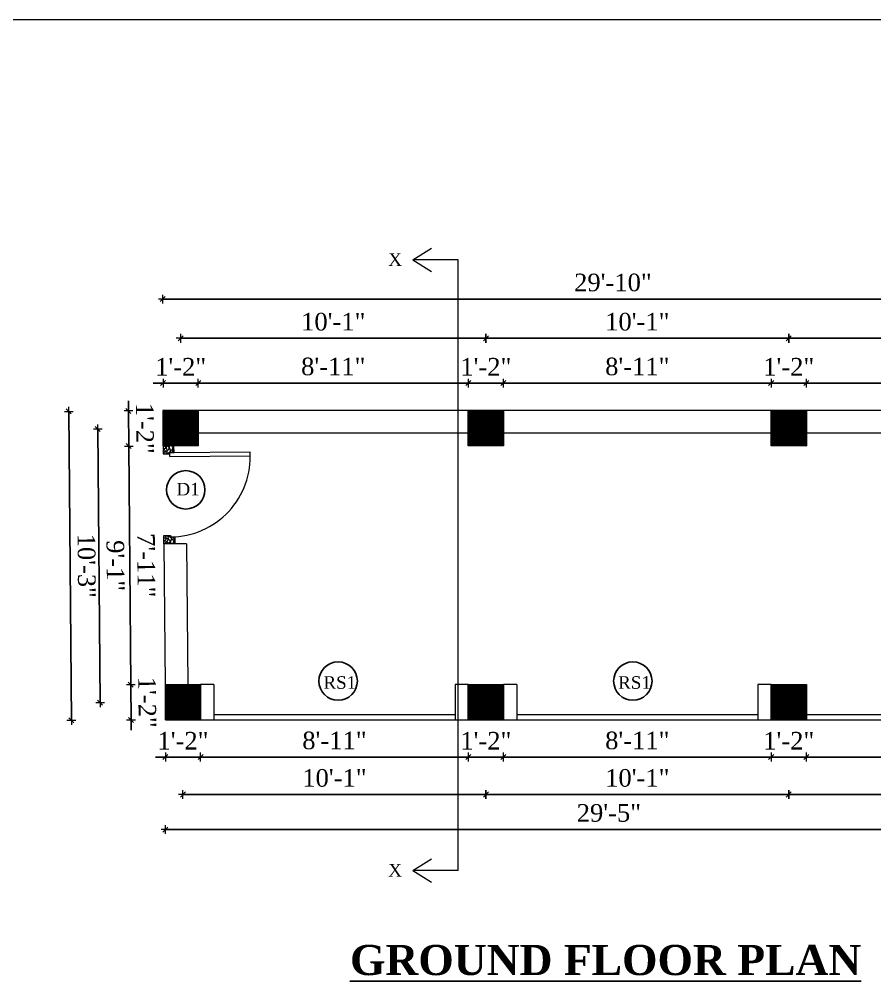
# Model space of a CAD drawing. Header units: inches. Extents: x 20273 to 74670, y -14357 to 735.
# Drawn here: x 44342.9 to 44683.2, y -2831.4 to -2446.2 of the extents above; entities that cross this region are included whole.
import ezdxf

# ---------------------------------------------------------------- set-up
doc = ezdxf.new("R2010")
doc.units = ezdxf.units.IN
doc.header["$LTSCALE"] = 5
doc.header["$MEASUREMENT"] = 0
for name, color, linetype, lineweight in [('A-WALL', 7, 'Continuous', 9), ('Dimension', 7, 'Continuous', 18), ('DOOR', 62, 'Continuous', 0), ('ele1', 21, 'Continuous', 20)]:
    doc.layers.add(name, color=color, linetype=linetype, lineweight=lineweight)
doc.layers.add('dim line', color=7, linetype='Continuous', lineweight=15, true_color=0xfab2b2)
doc.layers.add('TEXT', color=6, linetype='Continuous')
doc.layers.add('WALL', color=7, linetype='Continuous')
doc.styles.add('ordinary', font='times.ttf')
doc.dimstyles.new('Copy of 96', dxfattribs={"dimtxt": 7, "dimasz": 4, "dimexe": 0.5, "dimexo": 0.5, "dimgap": 3, "dimtad": 1, "dimdec": 1, "dimzin": 11, "dimdsep": 46, "dimlunit": 4, "dimtxsty": 'ordinary', "dimblk": 'OBLIQUE', "dimcen": 0.09, "dimse1": 1, "dimse2": 1, "dimclrt": 6, "dimazin": 0, "dimtfac": 1, "dimtdec": 1, "dimtix": 1, "dimtmove": 2, "dimatfit": 3, "dimldrblk": 'leader', "dimfxl": 0.5, "dimfxlon": 1, "dimtolj": 1, "dimtzin": 0, "dimarcsym": 0})
pattern_1 = [(45, (18280.62599, 1062.78291), (-0.08838834765, 0.08838834765), [])]

# ---------------------------------------------------------------- blocks, each defined once
blk = doc.blocks.new('A$C27B36B59')
at = {"layer": 'DOOR'}
for p, q in [((0, 4), (0, 0)), ((2.5, 4), (0, 4)), ((2.5, 2.5), (2.5, 4)), ((0, 0), (3, 0)), ((3, 2.5), (2.5, 2.5)), ((3, 0), (3, 2.5))]:
    blk.add_line(p, q, dxfattribs=at)
for centre, radius, start, end in [((-1.4, -0.54), 4.75, 22.1411, 72.838), ((1.34, 2.09), 1.64, 45.138, 144.8948), ((2.21, 0.3), 2.49, 83.3149, 152.658), ((0.13, 0.37), 2.05, 349.4875, 93.6805), ((1.96, -0.47), 2.01, 58.7447, 166.495), ((-0.06, 0.32), 1.13, 343.542, 86.947), ((2.08, -0.4), 1.17, 38.2816, 160.1519)]:
    blk.add_arc(centre, radius, start, end, dxfattribs=at)
blk = doc.blocks.new('D2')
at = {"layer": 'DOOR'}
for p, q in [((74473.95, 24047.59), (74473.95, 24018.09)), ((74473.95, 24047.59), (74475.45, 24047.59)), ((74475.45, 24047.59), (74475.45, 24018.13))]:
    blk.add_line(p, q, dxfattribs=at)
blk.add_arc((74473.95, 24047.59), 29.5, 180, 272.9146, dxfattribs=at)
at = {"layer": 'DOOR', "xscale": -1, "rotation": 180}
blk.add_blockref('A$C27B36B59', (74441.95, 24050.09), dxfattribs=at)
at = {"layer": 'DOOR', "rotation": 180}
blk.add_blockref('A$C27B36B59', (74477.95, 24050.09), dxfattribs=at)
blk = doc.blocks.new('oblique')
at = {"color": 0, "lineweight": -2}
blk.add_line((0.25, 0.25), (-0.25, -0.25), dxfattribs=at)
at = {"layer": 'dim line', "lineweight": 9}
for p, q in [((-0.4375, 0), (0.4375, 0)), ((0, 0.4375), (0, -0.4375))]:
    blk.add_line(p, q, dxfattribs=at)
blk = doc.blocks.new('*D559')
at = {"layer": 'A-WALL', "color": 0, "lineweight": -2, "ltscale": 50, "transparency": 16777216}
for p, q in [((44401.01, -2739.69), (44397.01, -2739.69)), ((44401.01, -2739.69), (44415.01, -2739.69)), ((44415.01, -2739.69), (44419.01, -2739.69))]:
    blk.add_line(p, q, dxfattribs=at)
at = {"layer": 'Defpoints', "color": 0, "ltscale": 50, "transparency": 16777216}
for p in [(44401.01, -2724.82), (44415.01, -2724.82), (44415.01, -2739.69)]:
    blk.add_point(p, dxfattribs=at)
at = {"layer": 'A-WALL', "color": 0, "lineweight": -2, "ltscale": 50, "transparency": 16777216, "xscale": 4, "yscale": 4, "zscale": 4}
blk.add_blockref('oblique', (44401.01, -2739.69), dxfattribs=at)
at = {"layer": 'A-WALL', "color": 0, "lineweight": -2, "ltscale": 50, "transparency": 16777216, "xscale": 4, "yscale": 4, "zscale": 4, "rotation": 180}
blk.add_blockref('oblique', (44415.01, -2739.69), dxfattribs=at)
at = {"layer": 'A-WALL', "color": 6, "ltscale": 50, "transparency": 16777216, "insert": (44408.01, -2733.19), "char_height": 7, "attachment_point": 5, "style": 'ordinary'}
blk.add_mtext('\\A1;1\'-2"', dxfattribs=at)
blk = doc.blocks.new('_OBLIQUE')
at = {"color": 0, "linetype": 'ByBlock'}
blk.add_line((-0.5, -0.5), (0.5, 0.5), dxfattribs=at)
blk = doc.blocks.new('leader')
at = {"layer": 'Dimension'}
for p, q in [((0, -4.328), (0, 4.328)), ((-4.424, 0), (4.424, 0))]:
    blk.add_line(p, q, dxfattribs=at)
blk = doc.blocks.new('*D560')
at = {"layer": 'A-WALL', "color": 0, "lineweight": -2, "ltscale": 5, "transparency": 16777216}
blk.add_line((44415.01, -2739.69), (44521.51, -2739.69), dxfattribs=at)
at = {"layer": 'Defpoints', "color": 0, "ltscale": 5, "transparency": 16777216}
for p in [(44415.01, -2724.82), (44521.51, -2724.82), (44521.51, -2739.69)]:
    blk.add_point(p, dxfattribs=at)
at = {"layer": 'A-WALL', "color": 0, "lineweight": -2, "ltscale": 5, "transparency": 16777216, "xscale": 4, "yscale": 4, "zscale": 4, "rotation": 180}
blk.add_blockref('oblique', (44415.01, -2739.69), dxfattribs=at)
at = {"layer": 'A-WALL', "color": 0, "lineweight": -2, "ltscale": 5, "transparency": 16777216, "xscale": 4, "yscale": 4, "zscale": 4}
blk.add_blockref('oblique', (44521.51, -2739.69), dxfattribs=at)
at = {"layer": 'A-WALL', "color": 6, "ltscale": 5, "transparency": 16777216, "insert": (44468.26, -2733.13), "char_height": 7, "attachment_point": 5, "style": 'ordinary'}
blk.add_mtext('\\A1;8\'-11"', dxfattribs=at)
blk = doc.blocks.new('*D561')
at = {"layer": 'A-WALL', "color": 0, "lineweight": -2, "ltscale": 5, "transparency": 16777216}
for p, q in [((44521.51, -2739.69), (44517.51, -2739.69)), ((44521.51, -2739.69), (44535.51, -2739.69)), ((44535.51, -2739.69), (44539.51, -2739.69))]:
    blk.add_line(p, q, dxfattribs=at)
at = {"layer": 'Defpoints', "color": 0, "ltscale": 5, "transparency": 16777216}
for p in [(44521.51, -2724.82), (44535.51, -2724.82), (44535.51, -2739.69)]:
    blk.add_point(p, dxfattribs=at)
at = {"layer": 'A-WALL', "color": 0, "lineweight": -2, "ltscale": 5, "transparency": 16777216, "xscale": 4, "yscale": 4, "zscale": 4}
blk.add_blockref('oblique', (44521.51, -2739.69), dxfattribs=at)
at = {"layer": 'A-WALL', "color": 0, "lineweight": -2, "ltscale": 5, "transparency": 16777216, "xscale": 4, "yscale": 4, "zscale": 4, "rotation": 180}
blk.add_blockref('oblique', (44535.51, -2739.69), dxfattribs=at)
at = {"layer": 'A-WALL', "color": 6, "ltscale": 5, "transparency": 16777216, "insert": (44528.51, -2733.19), "char_height": 7, "attachment_point": 5, "style": 'ordinary'}
blk.add_mtext('\\A1;1\'-2"', dxfattribs=at)
blk = doc.blocks.new('*D562')
at = {"layer": 'A-WALL', "color": 0, "lineweight": -2, "ltscale": 5, "transparency": 16777216}
blk.add_line((44535.51, -2739.69), (44642.01, -2739.69), dxfattribs=at)
at = {"layer": 'Defpoints', "color": 0, "ltscale": 5, "transparency": 16777216}
for p in [(44535.51, -2724.82), (44642.01, -2724.82), (44642.01, -2739.69)]:
    blk.add_point(p, dxfattribs=at)
at = {"layer": 'A-WALL', "color": 0, "lineweight": -2, "ltscale": 5, "transparency": 16777216, "xscale": 4, "yscale": 4, "zscale": 4, "rotation": 180}
blk.add_blockref('oblique', (44535.51, -2739.69), dxfattribs=at)
at = {"layer": 'A-WALL', "color": 0, "lineweight": -2, "ltscale": 5, "transparency": 16777216, "xscale": 4, "yscale": 4, "zscale": 4}
blk.add_blockref('oblique', (44642.01, -2739.69), dxfattribs=at)
at = {"layer": 'A-WALL', "color": 6, "ltscale": 5, "transparency": 16777216, "insert": (44588.76, -2733.13), "char_height": 7, "attachment_point": 5, "style": 'ordinary'}
blk.add_mtext('\\A1;8\'-11"', dxfattribs=at)
blk = doc.blocks.new('*D563')
at = {"layer": 'A-WALL', "color": 0, "lineweight": -2, "ltscale": 5, "transparency": 16777216}
for p, q in [((44642.01, -2739.69), (44638.01, -2739.69)), ((44642.01, -2739.69), (44656.01, -2739.69)), ((44656.01, -2739.69), (44660.01, -2739.69))]:
    blk.add_line(p, q, dxfattribs=at)
at = {"layer": 'Defpoints', "color": 0, "ltscale": 5, "transparency": 16777216}
for p in [(44642.01, -2724.82), (44656.01, -2724.82), (44656.01, -2739.69)]:
    blk.add_point(p, dxfattribs=at)
at = {"layer": 'A-WALL', "color": 0, "lineweight": -2, "ltscale": 5, "transparency": 16777216, "xscale": 4, "yscale": 4, "zscale": 4}
blk.add_blockref('oblique', (44642.01, -2739.69), dxfattribs=at)
at = {"layer": 'A-WALL', "color": 0, "lineweight": -2, "ltscale": 5, "transparency": 16777216, "xscale": 4, "yscale": 4, "zscale": 4, "rotation": 180}
blk.add_blockref('oblique', (44656.01, -2739.69), dxfattribs=at)
at = {"layer": 'A-WALL', "color": 6, "ltscale": 5, "transparency": 16777216, "insert": (44649.01, -2733.19), "char_height": 7, "attachment_point": 5, "style": 'ordinary'}
blk.add_mtext('\\A1;1\'-2"', dxfattribs=at)
blk = doc.blocks.new('*D564')
at = {"layer": 'A-WALL', "color": 0, "lineweight": -2, "ltscale": 5, "transparency": 16777216}
blk.add_line((44656.01, -2739.69), (44739.88, -2739.69), dxfattribs=at)
at = {"layer": 'Defpoints', "color": 0, "ltscale": 5, "transparency": 16777216}
for p in [(44656.01, -2724.82), (44739.88, -2724.82), (44739.88, -2739.69)]:
    blk.add_point(p, dxfattribs=at)
at = {"layer": 'A-WALL', "color": 0, "lineweight": -2, "ltscale": 5, "transparency": 16777216, "xscale": 4, "yscale": 4, "zscale": 4, "rotation": 180}
blk.add_blockref('oblique', (44656.01, -2739.69), dxfattribs=at)
at = {"layer": 'A-WALL', "color": 0, "lineweight": -2, "ltscale": 5, "transparency": 16777216, "xscale": 4, "yscale": 4, "zscale": 4}
blk.add_blockref('oblique', (44739.88, -2739.69), dxfattribs=at)
at = {"layer": 'A-WALL', "color": 6, "ltscale": 5, "transparency": 16777216, "insert": (44697.95, -2733.12), "char_height": 7, "attachment_point": 5, "style": 'ordinary'}
blk.add_mtext('\\A1;7\'-0"', dxfattribs=at)
blk = doc.blocks.new('*D566')
at = {"layer": 'A-WALL', "color": 0, "lineweight": -2, "ltscale": 5, "transparency": 16777216}
blk.add_line((44408.01, -2754.59), (44528.51, -2754.59), dxfattribs=at)
at = {"layer": 'Defpoints', "color": 0, "ltscale": 5, "transparency": 16777216}
for p in [(44408.01, -2717.82), (44528.51, -2717.82), (44528.51, -2754.59)]:
    blk.add_point(p, dxfattribs=at)
at = {"layer": 'A-WALL', "color": 0, "lineweight": -2, "ltscale": 5, "transparency": 16777216, "xscale": 4, "yscale": 4, "zscale": 4, "rotation": 180}
blk.add_blockref('oblique', (44408.01, -2754.59), dxfattribs=at)
at = {"layer": 'A-WALL', "color": 0, "lineweight": -2, "ltscale": 5, "transparency": 16777216, "xscale": 4, "yscale": 4, "zscale": 4}
blk.add_blockref('oblique', (44528.51, -2754.59), dxfattribs=at)
at = {"layer": 'A-WALL', "color": 6, "ltscale": 5, "transparency": 16777216, "insert": (44468.26, -2748.03), "char_height": 7, "attachment_point": 5, "style": 'ordinary'}
blk.add_mtext('\\A1;10\'-1"', dxfattribs=at)
blk = doc.blocks.new('*D567')
at = {"layer": 'A-WALL', "color": 0, "lineweight": -2, "ltscale": 5, "transparency": 16777216}
blk.add_line((44528.51, -2754.59), (44649.01, -2754.59), dxfattribs=at)
at = {"layer": 'Defpoints', "color": 0, "ltscale": 5, "transparency": 16777216}
for p in [(44528.51, -2717.82), (44649.01, -2717.82), (44649.01, -2754.59)]:
    blk.add_point(p, dxfattribs=at)
at = {"layer": 'A-WALL', "color": 0, "lineweight": -2, "ltscale": 5, "transparency": 16777216, "xscale": 4, "yscale": 4, "zscale": 4, "rotation": 180}
blk.add_blockref('oblique', (44528.51, -2754.59), dxfattribs=at)
at = {"layer": 'A-WALL', "color": 0, "lineweight": -2, "ltscale": 5, "transparency": 16777216, "xscale": 4, "yscale": 4, "zscale": 4}
blk.add_blockref('oblique', (44649.01, -2754.59), dxfattribs=at)
at = {"layer": 'A-WALL', "color": 6, "ltscale": 5, "transparency": 16777216, "insert": (44588.76, -2748.03), "char_height": 7, "attachment_point": 5, "style": 'ordinary'}
blk.add_mtext('\\A1;10\'-1"', dxfattribs=at)
blk = doc.blocks.new('*D568')
at = {"layer": 'A-WALL', "color": 0, "lineweight": -2, "ltscale": 5, "transparency": 16777216}
blk.add_line((44649.01, -2754.59), (44746.88, -2754.59), dxfattribs=at)
at = {"layer": 'Defpoints', "color": 0, "ltscale": 5, "transparency": 16777216}
for p in [(44649.01, -2717.82), (44746.88, -2717.82), (44746.88, -2754.59)]:
    blk.add_point(p, dxfattribs=at)
at = {"layer": 'A-WALL', "color": 0, "lineweight": -2, "ltscale": 5, "transparency": 16777216, "xscale": 4, "yscale": 4, "zscale": 4, "rotation": 180}
blk.add_blockref('oblique', (44649.01, -2754.59), dxfattribs=at)
at = {"layer": 'A-WALL', "color": 0, "lineweight": -2, "ltscale": 5, "transparency": 16777216, "xscale": 4, "yscale": 4, "zscale": 4}
blk.add_blockref('oblique', (44746.88, -2754.59), dxfattribs=at)
at = {"layer": 'A-WALL', "color": 6, "ltscale": 5, "transparency": 16777216, "insert": (44697.95, -2748.03), "char_height": 7, "attachment_point": 5, "style": 'ordinary'}
blk.add_mtext('\\A1;8\'-2"', dxfattribs=at)
blk = doc.blocks.new('*D529')
at = {"layer": 'A-WALL', "color": 0, "lineweight": -2, "ltscale": 5, "transparency": 16777216}
blk.add_line((44401.01, -2768.53), (44753.88, -2768.53), dxfattribs=at)
at = {"layer": 'Defpoints', "color": 0, "ltscale": 5, "transparency": 16777216}
for p in [(44401.01, -2724.82), (44753.88, -2724.82), (44753.88, -2768.53)]:
    blk.add_point(p, dxfattribs=at)
at = {"layer": 'A-WALL', "color": 0, "lineweight": -2, "ltscale": 5, "transparency": 16777216, "xscale": 4, "yscale": 4, "zscale": 4, "rotation": 180}
blk.add_blockref('oblique', (44401.01, -2768.53), dxfattribs=at)
at = {"layer": 'A-WALL', "color": 0, "lineweight": -2, "ltscale": 5, "transparency": 16777216, "xscale": 4, "yscale": 4, "zscale": 4}
blk.add_blockref('oblique', (44753.88, -2768.53), dxfattribs=at)
at = {"layer": 'A-WALL', "color": 6, "ltscale": 5, "transparency": 16777216, "insert": (44577.45, -2761.96), "char_height": 7, "attachment_point": 5, "style": 'ordinary'}
blk.add_mtext('\\A1;29\'-5"', dxfattribs=at)
blk = doc.blocks.new('*D530')
at = {"layer": 'A-WALL', "color": 0, "lineweight": -2, "ltscale": 50, "transparency": 16777216}
blk.add_line((44363.61, -2725.14), (44362.57, -2602.15), dxfattribs=at)
at = {"layer": 'Defpoints', "color": 0, "ltscale": 50, "transparency": 16777216}
for p in [(44362.57, -2602.15), (44399.97, -2601.83), (44401.01, -2724.82)]:
    blk.add_point(p, dxfattribs=at)
at = {"layer": 'A-WALL', "color": 0, "lineweight": -2, "ltscale": 50, "transparency": 16777216, "xscale": 4, "yscale": 4, "zscale": 4}
for p, rotation in [((44362.57, -2602.15), 90.48576269129444), ((44363.61, -2725.14), 270.4857626912944)]:
    blk.add_blockref('oblique', p, dxfattribs=dict(at, rotation=rotation))
at = {"layer": 'A-WALL', "color": 6, "ltscale": 50, "transparency": 16777216, "insert": (44369.65, -2663.58), "char_height": 7, "attachment_point": 5, "rotation": 270.4858, "style": 'ordinary'}
blk.add_mtext('\\A1;10\'-3"', dxfattribs=at)
blk = doc.blocks.new('*D569')
at = {"layer": 'A-WALL', "color": 0, "lineweight": -2, "ltscale": 5, "transparency": 16777216}
blk.add_line((44387.23, -2710.93), (44386.43, -2615.94), dxfattribs=at)
at = {"layer": 'Defpoints', "color": 0, "ltscale": 5, "transparency": 16777216}
for p in [(44400.09, -2615.83), (44386.43, -2615.94), (44400.9, -2710.82)]:
    blk.add_point(p, dxfattribs=at)
at = {"layer": 'A-WALL', "color": 0, "lineweight": -2, "ltscale": 5, "transparency": 16777216, "xscale": 4, "yscale": 4, "zscale": 4}
for p, rotation in [((44386.43, -2615.94), 90.48576269118195), ((44387.23, -2710.93), 270.4857626911819)]:
    blk.add_blockref('oblique', p, dxfattribs=dict(at, rotation=rotation))
at = {"layer": 'A-WALL', "color": 6, "ltscale": 5, "transparency": 16777216, "insert": (44393.4, -2663.38), "char_height": 7, "attachment_point": 5, "rotation": 270.4858, "style": 'ordinary'}
blk.add_mtext('\\A1;7\'-11"', dxfattribs=at)
blk = doc.blocks.new('*D531')
at = {"layer": 'A-WALL', "color": 0, "lineweight": -2, "ltscale": 5, "transparency": 16777216}
blk.add_line((44375.02, -2718.1), (44374.09, -2609.11), dxfattribs=at)
at = {"layer": 'Defpoints', "color": 0, "ltscale": 5, "transparency": 16777216}
for p in [(44374.09, -2609.11), (44407.09, -2608.83), (44408.01, -2717.82)]:
    blk.add_point(p, dxfattribs=at)
at = {"layer": 'A-WALL', "color": 0, "lineweight": -2, "ltscale": 5, "transparency": 16777216, "xscale": 4, "yscale": 4, "zscale": 4}
for p, rotation in [((44374.09, -2609.11), 90.48576269118195), ((44375.02, -2718.1), 270.4857626911819)]:
    blk.add_blockref('oblique', p, dxfattribs=dict(at, rotation=rotation))
at = {"layer": 'A-WALL', "color": 6, "ltscale": 5, "transparency": 16777216, "insert": (44381.13, -2663.55), "char_height": 7, "attachment_point": 5, "rotation": 270.4858, "style": 'ordinary'}
blk.add_mtext('\\A1;9\'-1"', dxfattribs=at)
blk = doc.blocks.new('*D570')
at = {"layer": 'A-WALL', "color": 0, "lineweight": -2, "ltscale": 5, "transparency": 16777216}
for p, q in [((44386.31, -2601.94), (44386.28, -2597.94)), ((44386.43, -2615.94), (44386.31, -2601.94)), ((44386.43, -2615.94), (44386.46, -2619.94))]:
    blk.add_line(p, q, dxfattribs=at)
at = {"layer": 'Defpoints', "color": 0, "ltscale": 5, "transparency": 16777216}
for p in [(44386.31, -2601.94), (44399.97, -2601.83), (44400.09, -2615.83)]:
    blk.add_point(p, dxfattribs=at)
at = {"layer": 'A-WALL', "color": 0, "lineweight": -2, "ltscale": 5, "transparency": 16777216, "xscale": 4, "yscale": 4, "zscale": 4}
for p, rotation in [((44386.31, -2601.94), 270.4857626911819), ((44386.43, -2615.94), 90.48576269118195)]:
    blk.add_blockref('oblique', p, dxfattribs=dict(at, rotation=rotation))
at = {"layer": 'A-WALL', "color": 6, "ltscale": 5, "transparency": 16777216, "insert": (44392.87, -2608.89), "char_height": 7, "attachment_point": 5, "rotation": 270.4858, "style": 'ordinary'}
blk.add_mtext('\\A1;1\'-2"', dxfattribs=at)
blk = doc.blocks.new('*D571')
at = {"layer": 'A-WALL', "color": 0, "lineweight": -2, "ltscale": 5, "transparency": 16777216}
for p, q in [((44387.23, -2710.93), (44387.2, -2706.93)), ((44387.23, -2710.93), (44387.35, -2724.93)), ((44387.35, -2724.93), (44387.39, -2728.93))]:
    blk.add_line(p, q, dxfattribs=at)
at = {"layer": 'Defpoints', "color": 0, "ltscale": 5, "transparency": 16777216}
for p in [(44400.9, -2710.82), (44387.35, -2724.93), (44401.01, -2724.82)]:
    blk.add_point(p, dxfattribs=at)
at = {"layer": 'A-WALL', "color": 0, "lineweight": -2, "ltscale": 5, "transparency": 16777216, "xscale": 4, "yscale": 4, "zscale": 4}
for p, rotation in [((44387.23, -2710.93), 270.4857626911819), ((44387.35, -2724.93), 90.48576269118195)]:
    blk.add_blockref('oblique', p, dxfattribs=dict(at, rotation=rotation))
at = {"layer": 'A-WALL', "color": 6, "ltscale": 5, "transparency": 16777216, "insert": (44393.79, -2717.88), "char_height": 7, "attachment_point": 5, "rotation": 270.4858, "style": 'ordinary'}
blk.add_mtext('\\A1;1\'-2"', dxfattribs=at)
blk = doc.blocks.new('*D572')
at = {"layer": 'A-WALL', "color": 0, "lineweight": -2, "ltscale": 5, "transparency": 16777216}
for p, q in [((44400.09, -2590.89), (44396.09, -2590.89)), ((44400.09, -2590.89), (44414.09, -2590.89)), ((44414.09, -2590.89), (44418.09, -2590.89))]:
    blk.add_line(p, q, dxfattribs=at)
at = {"layer": 'Defpoints', "color": 0, "ltscale": 5, "transparency": 16777216}
for p in [(44414.09, -2590.89), (44400.09, -2601.83), (44414.09, -2601.83)]:
    blk.add_point(p, dxfattribs=at)
at = {"layer": 'A-WALL', "color": 0, "lineweight": -2, "ltscale": 5, "transparency": 16777216, "xscale": 4, "yscale": 4, "zscale": 4}
blk.add_blockref('oblique', (44400.09, -2590.89), dxfattribs=at)
at = {"layer": 'A-WALL', "color": 0, "lineweight": -2, "ltscale": 5, "transparency": 16777216, "xscale": 4, "yscale": 4, "zscale": 4, "rotation": 180}
blk.add_blockref('oblique', (44414.09, -2590.89), dxfattribs=at)
at = {"layer": 'A-WALL', "color": 6, "ltscale": 5, "transparency": 16777216, "insert": (44407.09, -2584.39), "char_height": 7, "attachment_point": 5, "style": 'ordinary'}
blk.add_mtext('\\A1;1\'-2"', dxfattribs=at)
blk = doc.blocks.new('*D573')
at = {"layer": 'A-WALL', "color": 0, "lineweight": -2, "ltscale": 5, "transparency": 16777216}
blk.add_line((44414.09, -2590.89), (44521.51, -2590.89), dxfattribs=at)
at = {"layer": 'Defpoints', "color": 0, "ltscale": 5, "transparency": 16777216}
for p in [(44521.51, -2590.89), (44414.09, -2601.83), (44521.51, -2601.83)]:
    blk.add_point(p, dxfattribs=at)
at = {"layer": 'A-WALL', "color": 0, "lineweight": -2, "ltscale": 5, "transparency": 16777216, "xscale": 4, "yscale": 4, "zscale": 4, "rotation": 180}
blk.add_blockref('oblique', (44414.09, -2590.89), dxfattribs=at)
at = {"layer": 'A-WALL', "color": 0, "lineweight": -2, "ltscale": 5, "transparency": 16777216, "xscale": 4, "yscale": 4, "zscale": 4}
blk.add_blockref('oblique', (44521.51, -2590.89), dxfattribs=at)
at = {"layer": 'A-WALL', "color": 6, "ltscale": 5, "transparency": 16777216, "insert": (44467.8, -2584.33), "char_height": 7, "attachment_point": 5, "style": 'ordinary'}
blk.add_mtext('\\A1;8\'-11"', dxfattribs=at)
blk = doc.blocks.new('*D574')
at = {"layer": 'A-WALL', "color": 0, "lineweight": -2, "ltscale": 5, "transparency": 16777216}
for p, q in [((44521.51, -2590.89), (44517.51, -2590.89)), ((44521.51, -2590.89), (44535.51, -2590.89)), ((44535.51, -2590.89), (44539.51, -2590.89))]:
    blk.add_line(p, q, dxfattribs=at)
at = {"layer": 'Defpoints', "color": 0, "ltscale": 5, "transparency": 16777216}
for p in [(44535.51, -2590.89), (44521.51, -2601.83), (44535.51, -2601.83)]:
    blk.add_point(p, dxfattribs=at)
at = {"layer": 'A-WALL', "color": 0, "lineweight": -2, "ltscale": 5, "transparency": 16777216, "xscale": 4, "yscale": 4, "zscale": 4}
blk.add_blockref('oblique', (44521.51, -2590.89), dxfattribs=at)
at = {"layer": 'A-WALL', "color": 0, "lineweight": -2, "ltscale": 5, "transparency": 16777216, "xscale": 4, "yscale": 4, "zscale": 4, "rotation": 180}
blk.add_blockref('oblique', (44535.51, -2590.89), dxfattribs=at)
at = {"layer": 'A-WALL', "color": 6, "ltscale": 5, "transparency": 16777216, "insert": (44528.51, -2584.39), "char_height": 7, "attachment_point": 5, "style": 'ordinary'}
blk.add_mtext('\\A1;1\'-2"', dxfattribs=at)
blk = doc.blocks.new('*D575')
at = {"layer": 'A-WALL', "color": 0, "lineweight": -2, "ltscale": 5, "transparency": 16777216}
blk.add_line((44535.51, -2590.89), (44642.01, -2590.89), dxfattribs=at)
at = {"layer": 'Defpoints', "color": 0, "ltscale": 5, "transparency": 16777216}
for p in [(44642.01, -2590.89), (44535.51, -2601.83), (44642.01, -2601.83)]:
    blk.add_point(p, dxfattribs=at)
at = {"layer": 'A-WALL', "color": 0, "lineweight": -2, "ltscale": 5, "transparency": 16777216, "xscale": 4, "yscale": 4, "zscale": 4, "rotation": 180}
blk.add_blockref('oblique', (44535.51, -2590.89), dxfattribs=at)
at = {"layer": 'A-WALL', "color": 0, "lineweight": -2, "ltscale": 5, "transparency": 16777216, "xscale": 4, "yscale": 4, "zscale": 4}
blk.add_blockref('oblique', (44642.01, -2590.89), dxfattribs=at)
at = {"layer": 'A-WALL', "color": 6, "ltscale": 5, "transparency": 16777216, "insert": (44588.76, -2584.33), "char_height": 7, "attachment_point": 5, "style": 'ordinary'}
blk.add_mtext('\\A1;8\'-11"', dxfattribs=at)
blk = doc.blocks.new('*D576')
at = {"layer": 'A-WALL', "color": 0, "lineweight": -2, "ltscale": 5, "transparency": 16777216}
for p, q in [((44642.01, -2590.89), (44638.01, -2590.89)), ((44642.01, -2590.89), (44656.01, -2590.89)), ((44656.01, -2590.89), (44660.01, -2590.89))]:
    blk.add_line(p, q, dxfattribs=at)
at = {"layer": 'Defpoints', "color": 0, "ltscale": 5, "transparency": 16777216}
for p in [(44656.01, -2590.89), (44642.01, -2601.83), (44656.01, -2601.83)]:
    blk.add_point(p, dxfattribs=at)
at = {"layer": 'A-WALL', "color": 0, "lineweight": -2, "ltscale": 5, "transparency": 16777216, "xscale": 4, "yscale": 4, "zscale": 4}
blk.add_blockref('oblique', (44642.01, -2590.89), dxfattribs=at)
at = {"layer": 'A-WALL', "color": 0, "lineweight": -2, "ltscale": 5, "transparency": 16777216, "xscale": 4, "yscale": 4, "zscale": 4, "rotation": 180}
blk.add_blockref('oblique', (44656.01, -2590.89), dxfattribs=at)
at = {"layer": 'A-WALL', "color": 6, "ltscale": 5, "transparency": 16777216, "insert": (44649.01, -2584.39), "char_height": 7, "attachment_point": 5, "style": 'ordinary'}
blk.add_mtext('\\A1;1\'-2"', dxfattribs=at)
blk = doc.blocks.new('*D577')
at = {"layer": 'A-WALL', "color": 0, "lineweight": -2, "ltscale": 5, "transparency": 16777216}
blk.add_line((44656.01, -2590.89), (44744.14, -2590.89), dxfattribs=at)
at = {"layer": 'Defpoints', "color": 0, "ltscale": 5, "transparency": 16777216}
for p in [(44744.14, -2590.89), (44656.01, -2601.83), (44744.14, -2601.83)]:
    blk.add_point(p, dxfattribs=at)
at = {"layer": 'A-WALL', "color": 0, "lineweight": -2, "ltscale": 5, "transparency": 16777216, "xscale": 4, "yscale": 4, "zscale": 4, "rotation": 180}
blk.add_blockref('oblique', (44656.01, -2590.89), dxfattribs=at)
at = {"layer": 'A-WALL', "color": 0, "lineweight": -2, "ltscale": 5, "transparency": 16777216, "xscale": 4, "yscale": 4, "zscale": 4}
blk.add_blockref('oblique', (44744.14, -2590.89), dxfattribs=at)
at = {"layer": 'A-WALL', "color": 6, "ltscale": 5, "transparency": 16777216, "insert": (44700.08, -2584.32), "char_height": 7, "attachment_point": 5, "style": 'ordinary'}
blk.add_mtext('\\A1;7\'-4"', dxfattribs=at)
blk = doc.blocks.new('*D581')
at = {"layer": 'A-WALL', "color": 0, "lineweight": -2, "ltscale": 5, "transparency": 16777216}
blk.add_line((44407.09, -2573.07), (44528.51, -2573.07), dxfattribs=at)
at = {"layer": 'Defpoints', "color": 0, "ltscale": 5, "transparency": 16777216}
for p in [(44528.51, -2573.07), (44407.09, -2608.83), (44528.51, -2608.83)]:
    blk.add_point(p, dxfattribs=at)
at = {"layer": 'A-WALL', "color": 0, "lineweight": -2, "ltscale": 5, "transparency": 16777216, "xscale": 4, "yscale": 4, "zscale": 4, "rotation": 180}
blk.add_blockref('oblique', (44407.09, -2573.07), dxfattribs=at)
at = {"layer": 'A-WALL', "color": 0, "lineweight": -2, "ltscale": 5, "transparency": 16777216, "xscale": 4, "yscale": 4, "zscale": 4}
blk.add_blockref('oblique', (44528.51, -2573.07), dxfattribs=at)
at = {"layer": 'A-WALL', "color": 6, "ltscale": 5, "transparency": 16777216, "insert": (44467.8, -2566.51), "char_height": 7, "attachment_point": 5, "style": 'ordinary'}
blk.add_mtext('\\A1;10\'-1"', dxfattribs=at)
blk = doc.blocks.new('*D582')
at = {"layer": 'A-WALL', "color": 0, "lineweight": -2, "ltscale": 5, "transparency": 16777216}
blk.add_line((44528.51, -2573.07), (44649.01, -2573.07), dxfattribs=at)
at = {"layer": 'Defpoints', "color": 0, "ltscale": 5, "transparency": 16777216}
for p in [(44649.01, -2573.07), (44528.51, -2608.83), (44649.01, -2608.83)]:
    blk.add_point(p, dxfattribs=at)
at = {"layer": 'A-WALL', "color": 0, "lineweight": -2, "ltscale": 5, "transparency": 16777216, "xscale": 4, "yscale": 4, "zscale": 4, "rotation": 180}
blk.add_blockref('oblique', (44528.51, -2573.07), dxfattribs=at)
at = {"layer": 'A-WALL', "color": 0, "lineweight": -2, "ltscale": 5, "transparency": 16777216, "xscale": 4, "yscale": 4, "zscale": 4}
blk.add_blockref('oblique', (44649.01, -2573.07), dxfattribs=at)
at = {"layer": 'A-WALL', "color": 6, "ltscale": 5, "transparency": 16777216, "insert": (44588.76, -2566.51), "char_height": 7, "attachment_point": 5, "style": 'ordinary'}
blk.add_mtext('\\A1;10\'-1"', dxfattribs=at)
blk = doc.blocks.new('*D583')
at = {"layer": 'A-WALL', "color": 0, "lineweight": -2, "ltscale": 5, "transparency": 16777216}
blk.add_line((44649.01, -2573.07), (44751.14, -2573.07), dxfattribs=at)
at = {"layer": 'Defpoints', "color": 0, "ltscale": 5, "transparency": 16777216}
for p in [(44751.14, -2573.07), (44649.01, -2608.83), (44751.14, -2608.83)]:
    blk.add_point(p, dxfattribs=at)
at = {"layer": 'A-WALL', "color": 0, "lineweight": -2, "ltscale": 5, "transparency": 16777216, "xscale": 4, "yscale": 4, "zscale": 4, "rotation": 180}
blk.add_blockref('oblique', (44649.01, -2573.07), dxfattribs=at)
at = {"layer": 'A-WALL', "color": 0, "lineweight": -2, "ltscale": 5, "transparency": 16777216, "xscale": 4, "yscale": 4, "zscale": 4}
blk.add_blockref('oblique', (44751.14, -2573.07), dxfattribs=at)
at = {"layer": 'A-WALL', "color": 6, "ltscale": 5, "transparency": 16777216, "insert": (44700.08, -2566.51), "char_height": 7, "attachment_point": 5, "style": 'ordinary'}
blk.add_mtext('\\A1;8\'-6"', dxfattribs=at)
blk = doc.blocks.new('*D532')
at = {"layer": 'A-WALL', "color": 0, "lineweight": -2, "ltscale": 5, "transparency": 16777216}
blk.add_line((44399.97, -2557.47), (44758.14, -2557.47), dxfattribs=at)
at = {"layer": 'Defpoints', "color": 0, "ltscale": 5, "transparency": 16777216}
for p in [(44758.14, -2557.47), (44399.97, -2601.83), (44758.14, -2601.83)]:
    blk.add_point(p, dxfattribs=at)
at = {"layer": 'A-WALL', "color": 0, "lineweight": -2, "ltscale": 5, "transparency": 16777216, "xscale": 4, "yscale": 4, "zscale": 4, "rotation": 180}
blk.add_blockref('oblique', (44399.97, -2557.47), dxfattribs=at)
at = {"layer": 'A-WALL', "color": 0, "lineweight": -2, "ltscale": 5, "transparency": 16777216, "xscale": 4, "yscale": 4, "zscale": 4}
blk.add_blockref('oblique', (44758.14, -2557.47), dxfattribs=at)
at = {"layer": 'A-WALL', "color": 6, "ltscale": 5, "transparency": 16777216, "insert": (44579.05, -2550.9), "char_height": 7, "attachment_point": 5, "style": 'ordinary'}
blk.add_mtext('\\A1;29\'-10"', dxfattribs=at)

msp = doc.modelspace()

# ---------------------------------------------------------------- hatches: boundary and pattern name
at = {"layer": 'A-WALL', "ltscale": 5}
h = msp.add_hatch(dxfattribs=at)
h.set_pattern_fill('ANSI31', color=256)
h.set_pattern_definition(pattern_1)
h.paths.add_polyline_path([(44414.09, -2615.83), (44414.09, -2601.83), (44400.09, -2601.83), (44400.09, -2615.83)])
h = msp.add_hatch(dxfattribs=at)
h.set_pattern_fill('ANSI31', color=256)
h.set_pattern_definition(pattern_1)
h.paths.add_polyline_path([(44535.51, -2615.83), (44535.51, -2601.83), (44521.51, -2601.83), (44521.51, -2615.83)])
h = msp.add_hatch(dxfattribs=at)
h.set_pattern_fill('ANSI31', color=256)
h.set_pattern_definition(pattern_1)
h.paths.add_polyline_path([(44656.01, -2615.83), (44656.01, -2601.83), (44642.01, -2601.83), (44642.01, -2615.83)])
h = msp.add_hatch(dxfattribs=at)
h.set_pattern_fill('ANSI31', color=256)
h.set_pattern_definition(pattern_1)
h.paths.add_polyline_path([(44415.01, -2724.82), (44415.01, -2710.82), (44401.01, -2710.82), (44401.01, -2724.82)])
h = msp.add_hatch(dxfattribs=at)
h.set_pattern_fill('ANSI31', color=256)
h.set_pattern_definition(pattern_1)
h.paths.add_polyline_path([(44535.51, -2724.82), (44535.51, -2710.82), (44521.51, -2710.82), (44521.51, -2724.82)])
h = msp.add_hatch(dxfattribs=at)
h.set_pattern_fill('ANSI31', color=256)
h.set_pattern_definition(pattern_1)
h.paths.add_polyline_path([(44642.01, -2724.82), (44656.01, -2724.82), (44656.01, -2710.82), (44642.01, -2710.82)])

# ---------------------------------------------------------------- linework, layer by layer
for p, q in [((44499.46, -2541.83), (44506.89, -2537.15)), ((44517.46, -2541.83), (44499.46, -2541.83)), ((44499.46, -2541.83), (44506.89, -2546.51)), ((44517.46, -2784.82), (44517.46, -2541.83)), ((44521.51, -2610.83), (44414.09, -2610.83)), ((44642.01, -2610.83), (44535.51, -2610.83)), ((44744.14, -2610.83), (44656.01, -2610.83)), ((44409.42, -2654.83), (44400.42, -2654.83)), ((44409.42, -2654.83), (44409.9, -2710.82)), ((44420.26, -2710.82), (44415.01, -2710.82)), ((44420.26, -2710.82), (44420.26, -2724.82)), ((44521.51, -2710.82), (44516.26, -2710.82)), ((44516.26, -2710.82), (44516.26, -2724.82)), ((44540.76, -2710.82), (44535.51, -2710.82)), ((44540.76, -2710.82), (44540.76, -2724.82)), ((44642.01, -2710.82), (44636.76, -2710.82)), ((44636.76, -2710.82), (44636.76, -2724.82)), ((44420.26, -2722.82), (44516.26, -2722.82)), ((44540.76, -2722.82), (44636.76, -2722.82)), ((44656.01, -2722.82), (44739.88, -2722.82)), ((44499.46, -2784.82), (44506.89, -2780.14)), ((44517.46, -2784.82), (44499.46, -2784.82)), ((44499.46, -2784.82), (44506.89, -2789.5))]:
    msp.add_line(p, q, dxfattribs=at)
msp.add_lwpolyline([(44400.42, -2654.83), (44401.01, -2724.82), (44753.88, -2724.82), (44795.95, -2623.68), (44758.14, -2601.83), (44399.97, -2601.83), (44400.09, -2615.83)], dxfattribs=at)
for points in [[(44400.09, -2601.83), (44414.09, -2601.83), (44414.09, -2615.83), (44400.09, -2615.83)], [(44521.51, -2601.83), (44535.51, -2601.83), (44535.51, -2615.83), (44521.51, -2615.83)], [(44642.01, -2601.83), (44656.01, -2601.83), (44656.01, -2615.83), (44642.01, -2615.83)], [(44401.01, -2710.82), (44415.01, -2710.82), (44415.01, -2724.82), (44401.01, -2724.82)], [(44521.51, -2710.82), (44535.51, -2710.82), (44535.51, -2724.82), (44521.51, -2724.82)], [(44642.01, -2710.82), (44656.01, -2710.82), (44656.01, -2724.82), (44642.01, -2724.82)]]:
    msp.add_lwpolyline(points, close=True, dxfattribs=at)
at = {"layer": 'ele1'}
msp.add_lwpolyline([(42351.65, -2446.17), (45436.61, -2446.17), (45436.61, -4601.5), (42351.65, -4601.5)], close=True, dxfattribs=at)
msp.add_lwpolyline([(42351.65, -2446.17), (45436.61, -2446.17), (45436.61, -4601.5), (42351.65, -4601.5)], close=True, dxfattribs=at)
at = {"layer": 'TEXT'}
for centre in [(44409.12, -2633.36), (44469.73, -2709.46), (44586.97, -2709.46)]:
    msp.add_circle(centre, 7.64, dxfattribs=at)

# ---------------------------------------------------------------- block references
at = {"layer": 'WALL', "color": 2, "linetype": 'ByBlock', "xscale": 1.083333333326322, "yscale": 1.083333333326322, "zscale": 1.083333333326322, "rotation": 90.48576269148516}
msp.add_blockref('D2', (71137.46, -83076.49), dxfattribs=at)

# ---------------------------------------------------------------- texts
at = {"layer": 'TEXT', "style": 'ordinary'}
for s, p in [('X', (44489.68, -2544.24)), ('D1', (44405.42, -2635.59)), ('X', (44489.68, -2787.23))]:
    msp.add_text(s, height=5, dxfattribs=at).set_placement(p)
for p in [(44463.89, -2712.53), (44581.13, -2712.53)]:
    msp.add_text('RS1', height=5, rotation=0.0004, dxfattribs=at).set_placement(p)
at = {"layer": 'TEXT', "insert": (44576.15, -2826.61), "char_height": 12, "width": 219.8151, "attachment_point": 8, "rotation": 359.9996, "style": 'ordinary'}
msp.add_mtext('{\\fTimes New Roman|b1|i0|c0|p18;\\LGROUND FLOOR PLAN}', dxfattribs=at)

# ---------------------------------------------------------------- dimensions: what is measured, and where the dimension line sits
at = {"layer": 'A-WALL', "ltscale": 5}
for base, p1, p2, picture, middle in [((44758.14, -2557.47), (44399.97, -2601.83), (44758.14, -2601.83), '*D532', (44579.05, -2550.9)), ((44528.51, -2573.07), (44407.09, -2608.83), (44528.51, -2608.83), '*D581', (44467.8, -2566.51)), ((44649.01487505, -2573.06587085), (44528.51487505, -2608.82836372), (44649.01487505, -2608.82836372), '*D582', (44588.76487505, -2566.50530848)), ((44751.14, -2573.07), (44649.01, -2608.83), (44751.14, -2608.83), '*D583', (44700.08, -2566.51)), ((44414.09, -2590.89), (44400.09, -2601.83), (44414.09, -2601.83), '*D572', (44407.09, -2584.39)), ((44521.51, -2590.89), (44414.09, -2601.83), (44521.51, -2601.83), '*D573', (44467.8, -2584.33)), ((44535.51, -2590.89), (44521.51, -2601.83), (44535.51, -2601.83), '*D574', (44528.51, -2584.39)), ((44642.01487505, -2590.88978863), (44535.51487505, -2601.82836372), (44642.01487505, -2601.82836372), '*D575', (44588.76487505, -2584.32922626)), ((44656.01, -2590.89), (44642.01, -2601.83), (44656.01, -2601.83), '*D576', (44649.01, -2584.39)), ((44744.14, -2590.89), (44656.01, -2601.83), (44744.14, -2601.83), '*D577', (44700.08, -2584.32)), ((44528.51487505, -2754.58793539), (44408.01487505, -2717.81863384), (44528.51487505, -2717.81863384), '*D566', (44468.26487505, -2748.02737302)), ((44649.01487505, -2754.58793539), (44528.51487505, -2717.81863384), (44649.01487505, -2717.81863384), '*D567', (44588.76487505, -2748.02737302)), ((44746.88, -2754.59), (44649.01, -2717.82), (44746.88, -2717.82), '*D568', (44697.95, -2748.03)), ((44753.88, -2768.53), (44401.01, -2724.82), (44753.88, -2724.82), '*D529', (44577.45, -2761.96)), ((44521.51487505, -2739.69296348), (44415.01487505, -2724.81863384), (44521.51487505, -2724.81863384), '*D560', (44468.26487505, -2733.13240111)), ((44535.51, -2739.69), (44521.51, -2724.82), (44535.51, -2724.82), '*D561', (44528.51, -2733.19)), ((44642.01487505, -2739.69296348), (44535.51487505, -2724.81863384), (44642.01487505, -2724.81863384), '*D562', (44588.76487505, -2733.13240111)), ((44656.01, -2739.69), (44642.01, -2724.82), (44656.01, -2724.82), '*D563', (44649.01, -2733.19)), ((44739.88, -2739.69), (44656.01, -2724.82), (44739.88, -2724.82), '*D564', (44697.95, -2733.12))]:
    dim = msp.add_linear_dim(base=base, p1=p1, p2=p2, dimstyle='Copy of 96', override={"dimdec": 0, "dimblk": 'oblique', "dimtdec": 0, "dimarcsym": 1}, dxfattribs=at)
    dim.commit()
    dim.dimension.update_dxf_attribs({"geometry": picture, "text_midpoint": middle})
at = {"layer": 'A-WALL', "ltscale": 50}
dim = msp.add_aligned_dim(p1=(44401.01, -2724.82), p2=(44399.97, -2601.83), distance=37.4, dimstyle='Copy of 96', override={"dimdec": 0, "dimblk": 'oblique', "dimtdec": 0, "dimarcsym": 1}, dxfattribs=at)
dim.commit()
dim.dimension.update_dxf_attribs({"geometry": '*D530', "text_midpoint": (44369.65, -2663.58)})
at = {"layer": 'A-WALL', "ltscale": 5}
for base, p1, p2, picture, middle in [((44386.31, -2601.94), (44400.09, -2615.83), (44399.97, -2601.83), '*D570', (44392.87, -2608.89)), ((44374.09, -2609.11), (44408.01, -2717.82), (44407.09, -2608.83), '*D531', (44381.13, -2663.55)), ((44386.43, -2615.94), (44400.9, -2710.82), (44400.09, -2615.83), '*D569', (44393.4, -2663.38)), ((44387.35, -2724.93), (44400.9, -2710.82), (44401.01, -2724.82), '*D571', (44393.79, -2717.88))]:
    dim = msp.add_linear_dim(base=base, p1=p1, p2=p2, angle=270.4858, dimstyle='Copy of 96', override={"dimdec": 0, "dimblk": 'oblique', "dimtdec": 0, "dimarcsym": 1}, dxfattribs=at)
    dim.commit()
    dim.dimension.update_dxf_attribs({"geometry": picture, "text_midpoint": middle})
at = {"layer": 'A-WALL', "ltscale": 50}
dim = msp.add_linear_dim(base=(44415.01, -2739.69), p1=(44401.01, -2724.82), p2=(44415.01, -2724.82), dimstyle='Copy of 96', override={"dimdec": 0, "dimblk": 'oblique', "dimtdec": 0, "dimarcsym": 1}, dxfattribs=at)
dim.commit()
dim.dimension.update_dxf_attribs({"geometry": '*D559', "text_midpoint": (44408.01, -2733.19)})

doc.saveas('drawing.dxf')
